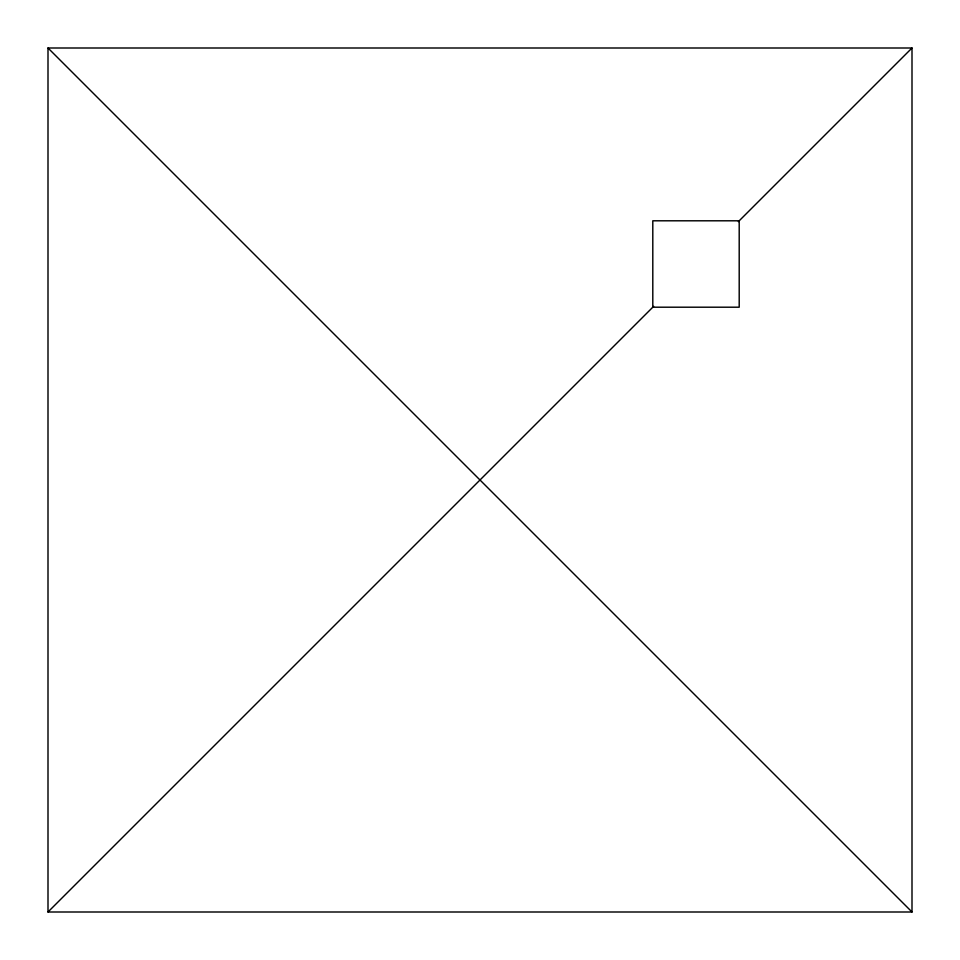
<?xml version="1.0" encoding="UTF-8"?>
<svg xmlns="http://www.w3.org/2000/svg" width="960" height="960" viewBox="0 0 960 960"><rect width="100%" height="100%" fill="white"/><g stroke="black" fill="none" stroke-linecap="round" stroke-linejoin="round"><path stroke-width="1.44" d="M48 912L912 912L912 48L48 48L48 912L653.652 306.348M738.348 221.652L912 48M48 48L912 912M739.2 220.8L652.8 220.8L652.8 307.2L739.2 307.2L739.2 220.8"/></g></svg>
